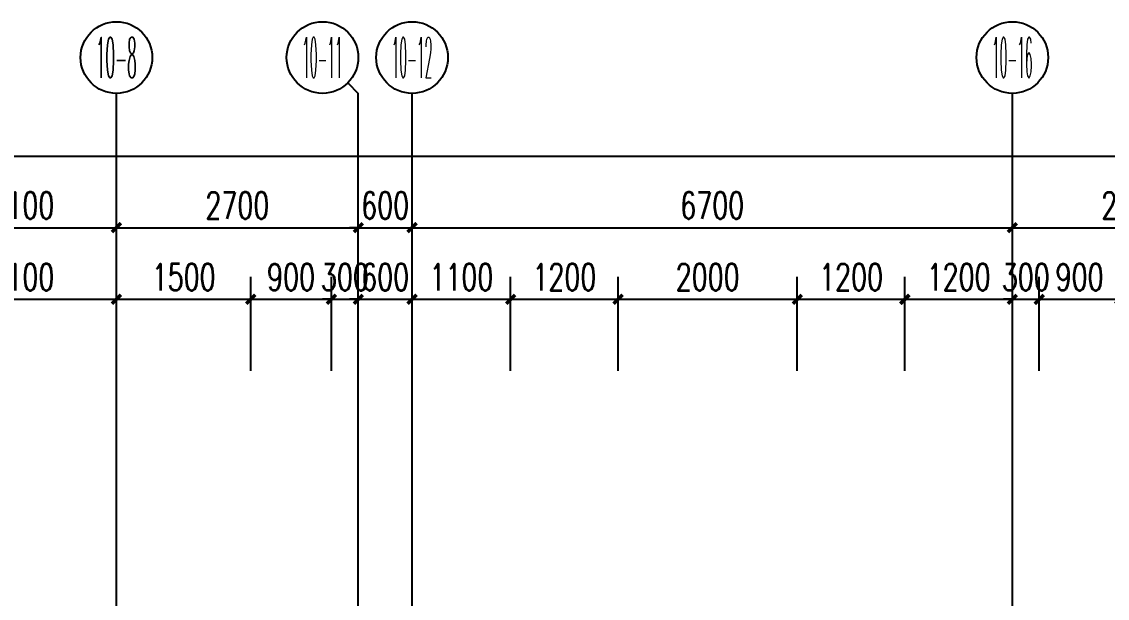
# Model space of a CAD drawing. Header units: millimetres. Extents: x 815519 to 890079, y 147095 to 251022.
# Drawn here: x 828963 to 841079, y 170657 to 177095 of the extents above; entities that cross this region are included whole.
import ezdxf
from ezdxf.enums import TextEntityAlignment as Align

# ---------------------------------------------------------------- set-up
doc = ezdxf.new("R2010")
doc.units = ezdxf.units.MM
doc.header["$LTSCALE"] = 1000
doc.linetypes.add('DOTE', pattern=[61.468, 50.8, -5.08, 0.508, -5.08])
doc.layers.get('Defpoints').update_dxf_attribs({"color": 1})
for name, color, linetype in [('AXIS', 3, 'Continuous'), ('AXIS_TEXT', 7, 'Continuous'), ('PUB_DIM', 3, 'Continuous'), ('看线', 163, 'Continuous'), ('面积框', 6, 'Continuous')]:
    doc.layers.add(name, color=color, linetype=linetype)
doc.layers.add('DOTE', color=1, linetype='DOTE', plot=False)
doc.styles.add('_TCH_AXIS', font='COMPLEX', dxfattribs={"bigfont": 'GBCBIG'})
doc.styles.add('_TCH_DIM_T3', font='SIMPLEX.shx', dxfattribs={"width": 0.7, "bigfont": 'GBCBIG.shx'})
doc.styles.add('COMPLEX', font='COMPLEX')
doc.dimstyles.new('_TCH_ARCH&&100', dxfattribs={"dimtxt": 297.5, "dimasz": 100, "dimexe": 250, "dimexo": 300, "dimgap": 100, "dimtad": 1, "dimdec": 0, "dimzin": 0, "dimdsep": 46, "dimtxsty": '_TCH_DIM_T3', "dimblk": 'ARCHTICK', "dimcen": 0.09, "dimclrt": 7, "dimazin": 2, "dimtfac": 1, "dimtdec": 0, "dimtix": 1, "dimtmove": 2, "dimatfit": 3, "dimfxl": 1, "dimtolj": 1, "dimtzin": 0, "dimarcsym": 0})

# ---------------------------------------------------------------- blocks, each defined once
blk = doc.blocks.new('_AXISO')
blk.add_circle((0, 0), 0.5)
at = {"layer": 'AXIS_TEXT', "style": 'COMPLEX', "width": 1.041667}
blk.add_attdef('A', text='', height=0.56, dxfattribs=at).set_placement((-0.25, -0.28), (0.25, -0.28), align=Align.FIT)
blk = doc.blocks.new('_ArchTick')
at = {"color": 0, "linetype": 'ByBlock', "const_width": 0.4}
blk.add_lwpolyline([(-0.5, -0.5), (0.5, 0.5)], dxfattribs=at)
blk = doc.blocks.new('*D668')
at = {"layer": 'Defpoints', "color": 0, "transparency": 16777216}
for p in [(-304373, 367550), (-369933, 366450), (-304373, 366450)]:
    blk.add_point(p, dxfattribs=at)
at = {"layer": 'PUB_DIM', "color": 0, "lineweight": -2, "transparency": 16777216}
for p, q in [((-369933, 366750), (-369933, 367800)), ((-304373, 366750), (-304373, 367800)), ((-369933, 367550), (-304373, 367550))]:
    blk.add_line(p, q, dxfattribs=at)
at = {"layer": 'PUB_DIM', "color": 0, "lineweight": -2, "transparency": 16777216, "xscale": 100, "yscale": 100, "zscale": 100, "rotation": 180}
blk.add_blockref('_ArchTick', (-369933, 367550), dxfattribs=at)
at = {"layer": 'PUB_DIM', "color": 0, "lineweight": -2, "transparency": 16777216, "xscale": 100, "yscale": 100, "zscale": 100}
blk.add_blockref('_ArchTick', (-304373, 367550), dxfattribs=at)
at = {"layer": 'PUB_DIM', "color": 7, "transparency": 16777216, "insert": (-337153, 367799), "char_height": 297.5, "attachment_point": 5, "style": '_TCH_DIM_T3'}
blk.add_mtext('\\A1;65560', dxfattribs=at)
blk = doc.blocks.new('*D675')
at = {"layer": 'Defpoints', "color": 0, "transparency": 16777216}
for p in [(-359933, 366750), (-362033, 365650), (-359933, 365650)]:
    blk.add_point(p, dxfattribs=at)
at = {"layer": 'PUB_DIM', "color": 0, "lineweight": -2, "transparency": 16777216}
for p, q in [((-362033, 365950), (-362033, 367000)), ((-359933, 365950), (-359933, 367000)), ((-362033, 366750), (-359933, 366750))]:
    blk.add_line(p, q, dxfattribs=at)
at = {"layer": 'PUB_DIM', "color": 0, "lineweight": -2, "transparency": 16777216, "xscale": 100, "yscale": 100, "zscale": 100, "rotation": 180}
blk.add_blockref('_ArchTick', (-362033, 366750), dxfattribs=at)
at = {"layer": 'PUB_DIM', "color": 0, "lineweight": -2, "transparency": 16777216, "xscale": 100, "yscale": 100, "zscale": 100}
blk.add_blockref('_ArchTick', (-359933, 366750), dxfattribs=at)
at = {"layer": 'PUB_DIM', "color": 7, "transparency": 16777216, "insert": (-360983, 366999), "char_height": 297.5, "attachment_point": 5, "style": '_TCH_DIM_T3'}
blk.add_mtext('\\A1;2100', dxfattribs=at)
blk = doc.blocks.new('*D676')
at = {"layer": 'Defpoints', "color": 0, "transparency": 16777216}
for p in [(-357233, 366750), (-359933, 365650), (-357233, 365650)]:
    blk.add_point(p, dxfattribs=at)
at = {"layer": 'PUB_DIM', "color": 0, "lineweight": -2, "transparency": 16777216}
for p, q in [((-359933, 365950), (-359933, 367000)), ((-357233, 365950), (-357233, 367000)), ((-359933, 366750), (-357233, 366750))]:
    blk.add_line(p, q, dxfattribs=at)
at = {"layer": 'PUB_DIM', "color": 0, "lineweight": -2, "transparency": 16777216, "xscale": 100, "yscale": 100, "zscale": 100, "rotation": 180}
blk.add_blockref('_ArchTick', (-359933, 366750), dxfattribs=at)
at = {"layer": 'PUB_DIM', "color": 0, "lineweight": -2, "transparency": 16777216, "xscale": 100, "yscale": 100, "zscale": 100}
blk.add_blockref('_ArchTick', (-357233, 366750), dxfattribs=at)
at = {"layer": 'PUB_DIM', "color": 7, "transparency": 16777216, "insert": (-358583, 366999), "char_height": 297.5, "attachment_point": 5, "style": '_TCH_DIM_T3'}
blk.add_mtext('\\A1;2700', dxfattribs=at)
blk = doc.blocks.new('*D677')
at = {"layer": 'Defpoints', "color": 0, "transparency": 16777216}
for p in [(-356633, 366750), (-357233, 365650), (-356633, 365650)]:
    blk.add_point(p, dxfattribs=at)
at = {"layer": 'PUB_DIM', "color": 0, "lineweight": -2, "transparency": 16777216}
for p, q in [((-357233, 365950), (-357233, 367000)), ((-356633, 365950), (-356633, 367000)), ((-357233, 366750), (-357333, 366750)), ((-357233, 366750), (-356633, 366750)), ((-356633, 366750), (-356533, 366750))]:
    blk.add_line(p, q, dxfattribs=at)
at = {"layer": 'PUB_DIM', "color": 0, "lineweight": -2, "transparency": 16777216, "xscale": 100, "yscale": 100, "zscale": 100}
blk.add_blockref('_ArchTick', (-357233, 366750), dxfattribs=at)
at = {"layer": 'PUB_DIM', "color": 0, "lineweight": -2, "transparency": 16777216, "xscale": 100, "yscale": 100, "zscale": 100, "rotation": 180}
blk.add_blockref('_ArchTick', (-356633, 366750), dxfattribs=at)
at = {"layer": 'PUB_DIM', "color": 7, "transparency": 16777216, "insert": (-356933, 366999), "char_height": 297.5, "attachment_point": 5, "style": '_TCH_DIM_T3'}
blk.add_mtext('\\A1;600', dxfattribs=at)
blk = doc.blocks.new('*D678')
at = {"layer": 'Defpoints', "color": 0, "transparency": 16777216}
for p in [(-349933, 366750), (-356633, 365650), (-349933, 365650)]:
    blk.add_point(p, dxfattribs=at)
at = {"layer": 'PUB_DIM', "color": 0, "lineweight": -2, "transparency": 16777216}
for p, q in [((-356633, 365950), (-356633, 367000)), ((-349933, 365950), (-349933, 367000)), ((-356633, 366750), (-349933, 366750))]:
    blk.add_line(p, q, dxfattribs=at)
at = {"layer": 'PUB_DIM', "color": 0, "lineweight": -2, "transparency": 16777216, "xscale": 100, "yscale": 100, "zscale": 100, "rotation": 180}
blk.add_blockref('_ArchTick', (-356633, 366750), dxfattribs=at)
at = {"layer": 'PUB_DIM', "color": 0, "lineweight": -2, "transparency": 16777216, "xscale": 100, "yscale": 100, "zscale": 100}
blk.add_blockref('_ArchTick', (-349933, 366750), dxfattribs=at)
at = {"layer": 'PUB_DIM', "color": 7, "transparency": 16777216, "insert": (-353283, 366999), "char_height": 297.5, "attachment_point": 5, "style": '_TCH_DIM_T3'}
blk.add_mtext('\\A1;6700', dxfattribs=at)
blk = doc.blocks.new('*D679')
at = {"layer": 'Defpoints', "color": 0, "transparency": 16777216}
for p in [(-347233, 366750), (-349933, 365650), (-347233, 365650)]:
    blk.add_point(p, dxfattribs=at)
at = {"layer": 'PUB_DIM', "color": 0, "lineweight": -2, "transparency": 16777216}
for p, q in [((-349933, 365950), (-349933, 367000)), ((-347233, 365950), (-347233, 367000)), ((-349933, 366750), (-347233, 366750))]:
    blk.add_line(p, q, dxfattribs=at)
at = {"layer": 'PUB_DIM', "color": 0, "lineweight": -2, "transparency": 16777216, "xscale": 100, "yscale": 100, "zscale": 100, "rotation": 180}
blk.add_blockref('_ArchTick', (-349933, 366750), dxfattribs=at)
at = {"layer": 'PUB_DIM', "color": 0, "lineweight": -2, "transparency": 16777216, "xscale": 100, "yscale": 100, "zscale": 100}
blk.add_blockref('_ArchTick', (-347233, 366750), dxfattribs=at)
at = {"layer": 'PUB_DIM', "color": 7, "transparency": 16777216, "insert": (-348583, 366999), "char_height": 297.5, "attachment_point": 5, "style": '_TCH_DIM_T3'}
blk.add_mtext('\\A1;2700', dxfattribs=at)
blk = doc.blocks.new('*D757')
at = {"layer": 'Defpoints', "color": 0, "transparency": 16777216}
for p in [(-232730, 556800), (-234830, 555700), (-232730, 555700)]:
    blk.add_point(p, dxfattribs=at)
at = {"layer": 'PUB_DIM', "color": 0, "lineweight": -2, "transparency": 16777216}
for p, q in [((-234830, 556000), (-234830, 557050)), ((-232730, 556000), (-232730, 557050)), ((-234830, 556800), (-232730, 556800))]:
    blk.add_line(p, q, dxfattribs=at)
at = {"layer": 'PUB_DIM', "color": 0, "lineweight": -2, "transparency": 16777216, "xscale": 100, "yscale": 100, "zscale": 100, "rotation": 180}
blk.add_blockref('_ArchTick', (-234830, 556800), dxfattribs=at)
at = {"layer": 'PUB_DIM', "color": 0, "lineweight": -2, "transparency": 16777216, "xscale": 100, "yscale": 100, "zscale": 100}
blk.add_blockref('_ArchTick', (-232730, 556800), dxfattribs=at)
at = {"layer": 'PUB_DIM', "color": 7, "transparency": 16777216, "insert": (-233780, 557049), "char_height": 297.5, "attachment_point": 5, "style": '_TCH_DIM_T3'}
blk.add_mtext('\\A1;2100', dxfattribs=at)
blk = doc.blocks.new('*D758')
at = {"layer": 'Defpoints', "color": 0, "transparency": 16777216}
for p in [(-231230, 556800), (-232730, 555700), (-231230, 555700)]:
    blk.add_point(p, dxfattribs=at)
at = {"layer": 'PUB_DIM', "color": 0, "lineweight": -2, "transparency": 16777216}
for p, q in [((-232730, 556000), (-232730, 557050)), ((-231230, 556000), (-231230, 557050)), ((-232730, 556800), (-231230, 556800))]:
    blk.add_line(p, q, dxfattribs=at)
at = {"layer": 'PUB_DIM', "color": 0, "lineweight": -2, "transparency": 16777216, "xscale": 100, "yscale": 100, "zscale": 100, "rotation": 180}
blk.add_blockref('_ArchTick', (-232730, 556800), dxfattribs=at)
at = {"layer": 'PUB_DIM', "color": 0, "lineweight": -2, "transparency": 16777216, "xscale": 100, "yscale": 100, "zscale": 100}
blk.add_blockref('_ArchTick', (-231230, 556800), dxfattribs=at)
at = {"layer": 'PUB_DIM', "color": 7, "transparency": 16777216, "insert": (-231980, 557049), "char_height": 297.5, "attachment_point": 5, "style": '_TCH_DIM_T3'}
blk.add_mtext('\\A1;1500', dxfattribs=at)
blk = doc.blocks.new('*D759')
at = {"layer": 'Defpoints', "color": 0, "transparency": 16777216}
for p in [(-230330, 556800), (-231230, 555700), (-230330, 555700)]:
    blk.add_point(p, dxfattribs=at)
at = {"layer": 'PUB_DIM', "color": 0, "lineweight": -2, "transparency": 16777216}
for p, q in [((-231230, 556000), (-231230, 557050)), ((-230330, 556000), (-230330, 557050)), ((-231230, 556800), (-230330, 556800))]:
    blk.add_line(p, q, dxfattribs=at)
at = {"layer": 'PUB_DIM', "color": 0, "lineweight": -2, "transparency": 16777216, "xscale": 100, "yscale": 100, "zscale": 100, "rotation": 180}
blk.add_blockref('_ArchTick', (-231230, 556800), dxfattribs=at)
at = {"layer": 'PUB_DIM', "color": 0, "lineweight": -2, "transparency": 16777216, "xscale": 100, "yscale": 100, "zscale": 100}
blk.add_blockref('_ArchTick', (-230330, 556800), dxfattribs=at)
at = {"layer": 'PUB_DIM', "color": 7, "transparency": 16777216, "insert": (-230780, 557049), "char_height": 297.5, "attachment_point": 5, "style": '_TCH_DIM_T3'}
blk.add_mtext('\\A1;900', dxfattribs=at)
blk = doc.blocks.new('*D760')
at = {"layer": 'Defpoints', "color": 0, "transparency": 16777216}
for p in [(-230030, 556800), (-230330, 555700), (-230030, 555700)]:
    blk.add_point(p, dxfattribs=at)
at = {"layer": 'PUB_DIM', "color": 0, "lineweight": -2, "transparency": 16777216}
for p, q in [((-230330, 556000), (-230330, 557050)), ((-230030, 556000), (-230030, 557050)), ((-230330, 556800), (-230430, 556800)), ((-230330, 556800), (-230030, 556800)), ((-230030, 556800), (-229930, 556800))]:
    blk.add_line(p, q, dxfattribs=at)
at = {"layer": 'PUB_DIM', "color": 0, "lineweight": -2, "transparency": 16777216, "xscale": 100, "yscale": 100, "zscale": 100}
blk.add_blockref('_ArchTick', (-230330, 556800), dxfattribs=at)
at = {"layer": 'PUB_DIM', "color": 0, "lineweight": -2, "transparency": 16777216, "xscale": 100, "yscale": 100, "zscale": 100, "rotation": 180}
blk.add_blockref('_ArchTick', (-230030, 556800), dxfattribs=at)
at = {"layer": 'PUB_DIM', "color": 7, "transparency": 16777216, "insert": (-230180, 557049), "char_height": 297.5, "attachment_point": 5, "style": '_TCH_DIM_T3'}
blk.add_mtext('\\A1;300', dxfattribs=at)
blk = doc.blocks.new('*D761')
at = {"layer": 'Defpoints', "color": 0, "transparency": 16777216}
for p in [(-229430, 556800), (-230030, 555700), (-229430, 555700)]:
    blk.add_point(p, dxfattribs=at)
at = {"layer": 'PUB_DIM', "color": 0, "lineweight": -2, "transparency": 16777216}
for p, q in [((-230030, 556000), (-230030, 557050)), ((-229430, 556000), (-229430, 557050)), ((-230030, 556800), (-230130, 556800)), ((-230030, 556800), (-229430, 556800)), ((-229430, 556800), (-229330, 556800))]:
    blk.add_line(p, q, dxfattribs=at)
at = {"layer": 'PUB_DIM', "color": 0, "lineweight": -2, "transparency": 16777216, "xscale": 100, "yscale": 100, "zscale": 100}
blk.add_blockref('_ArchTick', (-230030, 556800), dxfattribs=at)
at = {"layer": 'PUB_DIM', "color": 0, "lineweight": -2, "transparency": 16777216, "xscale": 100, "yscale": 100, "zscale": 100, "rotation": 180}
blk.add_blockref('_ArchTick', (-229430, 556800), dxfattribs=at)
at = {"layer": 'PUB_DIM', "color": 7, "transparency": 16777216, "insert": (-229730, 557049), "char_height": 297.5, "attachment_point": 5, "style": '_TCH_DIM_T3'}
blk.add_mtext('\\A1;600', dxfattribs=at)
blk = doc.blocks.new('*D762')
at = {"layer": 'Defpoints', "color": 0, "transparency": 16777216}
for p in [(-228330, 556800), (-229430, 555700), (-228330, 555700)]:
    blk.add_point(p, dxfattribs=at)
at = {"layer": 'PUB_DIM', "color": 0, "lineweight": -2, "transparency": 16777216}
for p, q in [((-229430, 556000), (-229430, 557050)), ((-228330, 556000), (-228330, 557050)), ((-229430, 556800), (-228330, 556800))]:
    blk.add_line(p, q, dxfattribs=at)
at = {"layer": 'PUB_DIM', "color": 0, "lineweight": -2, "transparency": 16777216, "xscale": 100, "yscale": 100, "zscale": 100, "rotation": 180}
blk.add_blockref('_ArchTick', (-229430, 556800), dxfattribs=at)
at = {"layer": 'PUB_DIM', "color": 0, "lineweight": -2, "transparency": 16777216, "xscale": 100, "yscale": 100, "zscale": 100}
blk.add_blockref('_ArchTick', (-228330, 556800), dxfattribs=at)
at = {"layer": 'PUB_DIM', "color": 7, "transparency": 16777216, "insert": (-228880, 557049), "char_height": 297.5, "attachment_point": 5, "style": '_TCH_DIM_T3'}
blk.add_mtext('\\A1;1100', dxfattribs=at)
blk = doc.blocks.new('*D763')
at = {"layer": 'Defpoints', "color": 0, "transparency": 16777216}
for p in [(-227130, 556800), (-228330, 555700), (-227130, 555700)]:
    blk.add_point(p, dxfattribs=at)
at = {"layer": 'PUB_DIM', "color": 0, "lineweight": -2, "transparency": 16777216}
for p, q in [((-228330, 556000), (-228330, 557050)), ((-227130, 556000), (-227130, 557050)), ((-228330, 556800), (-227130, 556800))]:
    blk.add_line(p, q, dxfattribs=at)
at = {"layer": 'PUB_DIM', "color": 0, "lineweight": -2, "transparency": 16777216, "xscale": 100, "yscale": 100, "zscale": 100, "rotation": 180}
blk.add_blockref('_ArchTick', (-228330, 556800), dxfattribs=at)
at = {"layer": 'PUB_DIM', "color": 0, "lineweight": -2, "transparency": 16777216, "xscale": 100, "yscale": 100, "zscale": 100}
blk.add_blockref('_ArchTick', (-227130, 556800), dxfattribs=at)
at = {"layer": 'PUB_DIM', "color": 7, "transparency": 16777216, "insert": (-227730, 557049), "char_height": 297.5, "attachment_point": 5, "style": '_TCH_DIM_T3'}
blk.add_mtext('\\A1;1200', dxfattribs=at)
blk = doc.blocks.new('*D764')
at = {"layer": 'Defpoints', "color": 0, "transparency": 16777216}
for p in [(-225130, 556800), (-227130, 555700), (-225130, 555700)]:
    blk.add_point(p, dxfattribs=at)
at = {"layer": 'PUB_DIM', "color": 0, "lineweight": -2, "transparency": 16777216}
for p, q in [((-227130, 556000), (-227130, 557050)), ((-225130, 556000), (-225130, 557050)), ((-227130, 556800), (-225130, 556800))]:
    blk.add_line(p, q, dxfattribs=at)
at = {"layer": 'PUB_DIM', "color": 0, "lineweight": -2, "transparency": 16777216, "xscale": 100, "yscale": 100, "zscale": 100, "rotation": 180}
blk.add_blockref('_ArchTick', (-227130, 556800), dxfattribs=at)
at = {"layer": 'PUB_DIM', "color": 0, "lineweight": -2, "transparency": 16777216, "xscale": 100, "yscale": 100, "zscale": 100}
blk.add_blockref('_ArchTick', (-225130, 556800), dxfattribs=at)
at = {"layer": 'PUB_DIM', "color": 7, "transparency": 16777216, "insert": (-226130, 557049), "char_height": 297.5, "attachment_point": 5, "style": '_TCH_DIM_T3'}
blk.add_mtext('\\A1;2000', dxfattribs=at)
blk = doc.blocks.new('*D765')
at = {"layer": 'Defpoints', "color": 0, "transparency": 16777216}
for p in [(-223930, 556800), (-225130, 555700), (-223930, 555700)]:
    blk.add_point(p, dxfattribs=at)
at = {"layer": 'PUB_DIM', "color": 0, "lineweight": -2, "transparency": 16777216}
for p, q in [((-225130, 556000), (-225130, 557050)), ((-223930, 556000), (-223930, 557050)), ((-225130, 556800), (-223930, 556800))]:
    blk.add_line(p, q, dxfattribs=at)
at = {"layer": 'PUB_DIM', "color": 0, "lineweight": -2, "transparency": 16777216, "xscale": 100, "yscale": 100, "zscale": 100, "rotation": 180}
blk.add_blockref('_ArchTick', (-225130, 556800), dxfattribs=at)
at = {"layer": 'PUB_DIM', "color": 0, "lineweight": -2, "transparency": 16777216, "xscale": 100, "yscale": 100, "zscale": 100}
blk.add_blockref('_ArchTick', (-223930, 556800), dxfattribs=at)
at = {"layer": 'PUB_DIM', "color": 7, "transparency": 16777216, "insert": (-224530, 557049), "char_height": 297.5, "attachment_point": 5, "style": '_TCH_DIM_T3'}
blk.add_mtext('\\A1;1200', dxfattribs=at)
blk = doc.blocks.new('*D766')
at = {"layer": 'Defpoints', "color": 0, "transparency": 16777216}
for p in [(-222730, 556800), (-223930, 555700), (-222730, 555700)]:
    blk.add_point(p, dxfattribs=at)
at = {"layer": 'PUB_DIM', "color": 0, "lineweight": -2, "transparency": 16777216}
for p, q in [((-223930, 556000), (-223930, 557050)), ((-222730, 556000), (-222730, 557050)), ((-223930, 556800), (-222730, 556800))]:
    blk.add_line(p, q, dxfattribs=at)
at = {"layer": 'PUB_DIM', "color": 0, "lineweight": -2, "transparency": 16777216, "xscale": 100, "yscale": 100, "zscale": 100, "rotation": 180}
blk.add_blockref('_ArchTick', (-223930, 556800), dxfattribs=at)
at = {"layer": 'PUB_DIM', "color": 0, "lineweight": -2, "transparency": 16777216, "xscale": 100, "yscale": 100, "zscale": 100}
blk.add_blockref('_ArchTick', (-222730, 556800), dxfattribs=at)
at = {"layer": 'PUB_DIM', "color": 7, "transparency": 16777216, "insert": (-223330, 557049), "char_height": 297.5, "attachment_point": 5, "style": '_TCH_DIM_T3'}
blk.add_mtext('\\A1;1200', dxfattribs=at)
blk = doc.blocks.new('*D767')
at = {"layer": 'Defpoints', "color": 0, "transparency": 16777216}
for p in [(-222430, 556800), (-222730, 555700), (-222430, 555700)]:
    blk.add_point(p, dxfattribs=at)
at = {"layer": 'PUB_DIM', "color": 0, "lineweight": -2, "transparency": 16777216}
for p, q in [((-222730, 556000), (-222730, 557050)), ((-222430, 556000), (-222430, 557050)), ((-222730, 556800), (-222830, 556800)), ((-222730, 556800), (-222430, 556800)), ((-222430, 556800), (-222330, 556800))]:
    blk.add_line(p, q, dxfattribs=at)
at = {"layer": 'PUB_DIM', "color": 0, "lineweight": -2, "transparency": 16777216, "xscale": 100, "yscale": 100, "zscale": 100}
blk.add_blockref('_ArchTick', (-222730, 556800), dxfattribs=at)
at = {"layer": 'PUB_DIM', "color": 0, "lineweight": -2, "transparency": 16777216, "xscale": 100, "yscale": 100, "zscale": 100, "rotation": 180}
blk.add_blockref('_ArchTick', (-222430, 556800), dxfattribs=at)
at = {"layer": 'PUB_DIM', "color": 7, "transparency": 16777216, "insert": (-222580, 557049), "char_height": 297.5, "attachment_point": 5, "style": '_TCH_DIM_T3'}
blk.add_mtext('\\A1;300', dxfattribs=at)
blk = doc.blocks.new('*D768')
at = {"layer": 'Defpoints', "color": 0, "transparency": 16777216}
for p in [(-221530, 556800), (-222430, 555700), (-221530, 555700)]:
    blk.add_point(p, dxfattribs=at)
at = {"layer": 'PUB_DIM', "color": 0, "lineweight": -2, "transparency": 16777216}
for p, q in [((-222430, 556000), (-222430, 557050)), ((-221530, 556000), (-221530, 557050)), ((-222430, 556800), (-221530, 556800))]:
    blk.add_line(p, q, dxfattribs=at)
at = {"layer": 'PUB_DIM', "color": 0, "lineweight": -2, "transparency": 16777216, "xscale": 100, "yscale": 100, "zscale": 100, "rotation": 180}
blk.add_blockref('_ArchTick', (-222430, 556800), dxfattribs=at)
at = {"layer": 'PUB_DIM', "color": 0, "lineweight": -2, "transparency": 16777216, "xscale": 100, "yscale": 100, "zscale": 100}
blk.add_blockref('_ArchTick', (-221530, 556800), dxfattribs=at)
at = {"layer": 'PUB_DIM', "color": 7, "transparency": 16777216, "insert": (-221980, 557049), "char_height": 297.5, "attachment_point": 5, "style": '_TCH_DIM_T3'}
blk.add_mtext('\\A1;900', dxfattribs=at)
blk = doc.blocks.new('10#标准层轴网')
at = {"layer": 'AXIS'}
for p, q in [((-357350.2, 368367.2), (-357233.1, 368250)), ((-359933.1, 365950), (-359933.1, 368250)), ((-357233.1, 365950), (-357233.1, 368250)), ((-356633.1, 365950), (-356633.1, 368250)), ((-349933.1, 365950), (-349933.1, 368250))]:
    blk.add_line(p, q, dxfattribs=at)
at = {"layer": 'DOTE'}
for p, q in [((-359933.1, 356450), (-359933.1, 365950)), ((-357233.1, 354950), (-357233.1, 365950)), ((-356633.1, 354150), (-356633.1, 365950)), ((-349933.1, 354150), (-349933.1, 365950))]:
    blk.add_line(p, q, dxfattribs=at)
at = {"layer": 'AXIS'}
ref = blk.add_blockref('_AXISO', (-359933.1, 368650), dxfattribs=dict(at, xscale=800, yscale=800, zscale=800))
ref.add_attrib('A', '10-8', dxfattribs={"layer": 'AXIS_TEXT', "height": 452.55, "style": '_TCH_AXIS', "width": 0.28}).set_placement((-360159.4, 368423.7), (-359706.8, 368423.7), align=Align.FIT)
ref = blk.add_blockref('_AXISO', (-357633.1, 368650), dxfattribs=dict(at, xscale=800, yscale=800, zscale=800))
ref.add_attrib('A', '10-11', dxfattribs={"layer": 'AXIS_TEXT', "height": 452.55, "style": '_TCH_AXIS', "width": 0.247059}).set_placement((-357859.4, 368423.8), (-357406.8, 368423.8), align=Align.FIT)
ref = blk.add_blockref('_AXISO', (-356633.1, 368650), dxfattribs=dict(at, xscale=800, yscale=800, zscale=800))
ref.add_attrib('A', '10-12', dxfattribs={"layer": 'AXIS_TEXT', "height": 452.55, "style": '_TCH_AXIS', "width": 0.233333}).set_placement((-356859.4, 368423.7), (-356406.8, 368423.7), align=Align.FIT)
ref = blk.add_blockref('_AXISO', (-349933.1, 368650), dxfattribs=dict(at, xscale=800, yscale=800, zscale=800))
ref.add_attrib('A', '10-16', dxfattribs={"layer": 'AXIS_TEXT', "height": 452.55, "style": '_TCH_AXIS', "width": 0.233333}).set_placement((-350159.4, 368423.7), (-349706.8, 368423.7), align=Align.FIT)
at = {"layer": 'PUB_DIM'}
for p1, p2, picture, middle in [((-369933.1, 366450), (-304373.1, 366450), '*D668', (-337153.1, 367798.7)), ((-362033.1, 365650), (-359933.1, 365650), '*D675', (-360983.1, 366998.7)), ((-359933.1, 365650), (-357233.2, 365650), '*D676', (-358583.1, 366998.7)), ((-357233.2, 365650), (-356633.2, 365650), '*D677', (-356933.2, 366998.7)), ((-356633.2, 365650), (-349933, 365650), '*D678', (-353283.1, 366998.7)), ((-349933, 365650), (-347233.1, 365650), '*D679', (-348583.1, 366998.7))]:
    dim = blk.add_aligned_dim(p1=p1, p2=p2, distance=1100, dimstyle='_TCH_ARCH&&100', dxfattribs=at)
    dim.commit()
    dim.dimension.update_dxf_attribs({"geometry": picture, "text_midpoint": middle})
blk = doc.blocks.new('10#尺寸标注-0')
at = {"layer": 'PUB_DIM', "color": 112}
for p1, p2, picture, middle in [((-234830, 555700), (-232730, 555700), '*D757', (-233780, 557048.7)), ((-232730, 555700), (-231230, 555700), '*D758', (-231980, 557048.7)), ((-231230, 555700), (-230330, 555700), '*D759', (-230780, 557048.7)), ((-230330, 555700), (-230030.1, 555700), '*D760', (-230180, 557048.7)), ((-230030.1, 555700), (-229430.1, 555700), '*D761', (-229730.1, 557048.7)), ((-229430.1, 555700), (-228330, 555700), '*D762', (-228880, 557048.7)), ((-228330, 555700), (-227130, 555700), '*D763', (-227730, 557048.7)), ((-227130, 555700), (-225130, 555700), '*D764', (-226130, 557048.7)), ((-225130, 555700), (-223930, 555700), '*D765', (-224530, 557048.7)), ((-223930, 555700), (-222730, 555700), '*D766', (-223330, 557048.7)), ((-222730, 555700), (-222430, 555700), '*D767', (-222580, 557048.7)), ((-222430, 555700), (-221530, 555700), '*D768', (-221980, 557048.7))]:
    dim = blk.add_aligned_dim(p1=p1, p2=p2, distance=1100, dimstyle='_TCH_ARCH&&100', dxfattribs=at)
    dim.commit()
    dim.dimension.update_dxf_attribs({"geometry": picture, "text_midpoint": middle})

msp = doc.modelspace()

# ---------------------------------------------------------------- block references
at = {"layer": '看线'}
msp.add_blockref('10#标准层轴网', (1189952.5, -191954.6), dxfattribs=at)
at = {"layer": '面积框'}
msp.add_blockref('10#尺寸标注-0', (1062749.5, -382804.6), dxfattribs=at)

doc.saveas('drawing.dxf')
